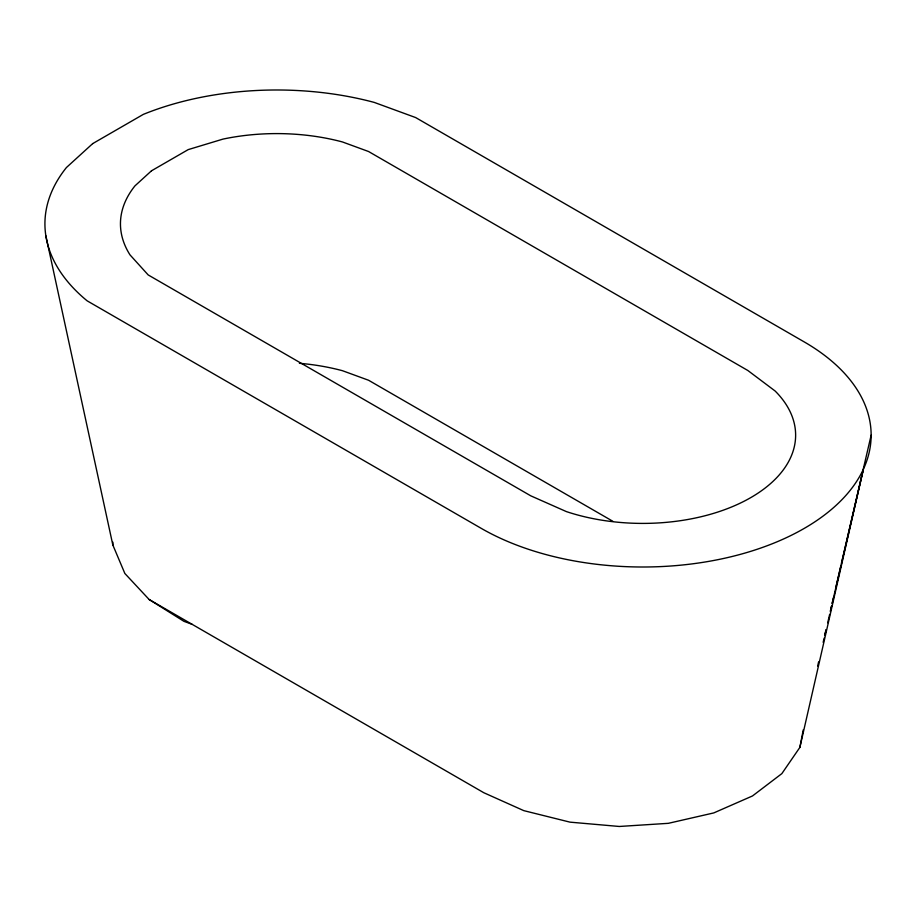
<?xml version="1.0" encoding="UTF-8"?>
<svg xmlns="http://www.w3.org/2000/svg" width="917" height="917" viewBox="0 0 917 917"><rect width="100%" height="100%" fill="white"/><g stroke="black" fill="none" stroke-linecap="round" stroke-linejoin="round"><path stroke-width="1.38" d="M192.157 624.339L183.927 621.325L149.127 599.5L124.85 573.469L112.825 544.973L112.929 542.211M149.127 599.5L483.821 792.735L523.79 810.639L570.007 822.148L619.307 826.469L668.344 823.328L713.77 812.921L752.479 795.967L781.857 773.616L799.876 747.389L803.246 729.863M799.876 747.389L863.367 469.286L832.235 603.248M824.681 635.573L825.976 630.002M830.493 610.516L831.467 606.343M832.109 603.558L833.393 597.999M835.983 586.857L840.82 565.984M841.462 563.198L871.15 435.162M817.643 666.051L818.617 661.868M823.157 642.324L824.131 638.14M824.784 635.343L826.079 629.761M827.696 622.792L829.644 614.413M830.298 611.628L831.593 606.045M612.82 521.269L368.577 380.257L342.477 370.709A156.291 90.233 0 0 0 299.389 363.292M45.85 235.784L112.825 544.973M92.686 143.614L66.425 167.536A231.806 133.836 0 0 0 87.138 300.833L481.287 528.387A228.379 131.853 0 0 0 804.255 528.387A228.379 131.853 0 0 0 804.255 341.926L415.665 117.571L374.239 102.406A231.806 133.836 0 0 0 143.361 114.361L92.686 143.614M151.488 170.803L134.948 185.876A156.291 90.233 0 0 0 129.996 254.869L148.176 274.928L530.76 495.822L566.351 511.583A152.852 88.25 0 0 0 750.851 497.564A152.852 88.25 0 0 0 775.152 391.032L747.836 370.491L368.577 151.523L342.477 141.963A156.291 90.233 0 0 0 222.957 139.109L188.214 149.609L151.488 170.803"/></g></svg>
